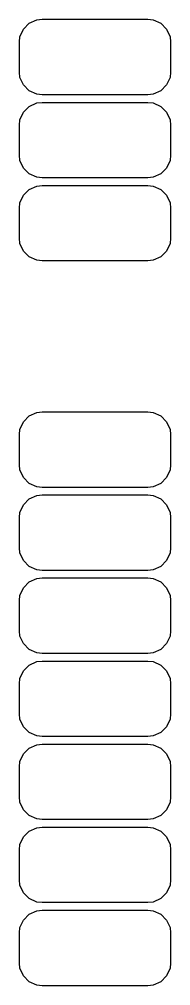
# Model space of a CAD drawing. Extents: x 63.6 to 142.2, y 84.8 to 149.3.
# Drawn here: x 64.36 to 66.36, y 85.53 to 98.33 of the extents above; entities that cross this region are included whole.
import ezdxf

# ---------------------------------------------------------------- set-up
doc = ezdxf.new("R2010")
doc.units = 0
doc.layers.add('BLACK', color=7, linetype='CONTINUOUS')

msp = doc.modelspace()

# ---------------------------------------------------------------- linework, layer by layer
at = {"layer": 'BLACK', "linetype": 'CONTINUOUS'}
for p, q in [((64.495, 98.280449), (64.595856, 98.324981)), ((64.595856, 98.324981), (64.664541, 98.33295)), ((64.664541, 98.33295), (66.064541, 98.33295)), ((66.064541, 98.33295), (66.133226, 98.324981)), ((66.133226, 98.324981), (66.234082, 98.280449)), ((64.37251, 98.101635), (64.417042, 98.202491)), ((64.417042, 98.202491), (64.495, 98.280449)), ((66.234082, 98.280449), (66.31204, 98.202491)), ((66.31204, 98.202491), (66.356572, 98.101635)), ((64.364541, 98.03295), (64.37251, 98.101635)), ((66.356572, 98.101635), (66.364541, 98.03295)), ((64.364541, 97.63295), (64.364541, 98.03295)), ((66.364541, 98.03295), (66.364541, 97.63295)), ((64.37251, 97.564265), (64.364541, 97.63295)), ((64.417042, 97.463409), (64.37251, 97.564265)), ((66.356572, 97.564265), (66.31204, 97.463409)), ((66.364541, 97.63295), (66.356572, 97.564265)), ((64.495, 97.385451), (64.417042, 97.463409)), ((66.31204, 97.463409), (66.234082, 97.385451)), ((64.595856, 97.340919), (64.495, 97.385451)), ((64.664541, 97.33295), (64.595856, 97.340919)), ((66.064541, 97.33295), (64.664541, 97.33295)), ((66.133226, 97.340919), (66.064541, 97.33295)), ((66.234082, 97.385451), (66.133226, 97.340919)), ((64.417042, 97.102491), (64.495, 97.180449)), ((64.495, 97.180449), (64.595856, 97.224981)), ((64.595856, 97.224981), (64.664541, 97.23295)), ((64.664541, 97.23295), (66.064541, 97.23295)), ((66.064541, 97.23295), (66.133226, 97.224981)), ((66.133226, 97.224981), (66.234082, 97.180449)), ((66.234082, 97.180449), (66.31204, 97.102491)), ((64.37251, 97.001635), (64.417042, 97.102491)), ((66.31204, 97.102491), (66.356572, 97.001635)), ((64.364541, 96.93295), (64.37251, 97.001635)), ((64.364541, 96.53295), (64.364541, 96.93295)), ((66.356572, 97.001635), (66.364541, 96.93295)), ((66.364541, 96.93295), (66.364541, 96.53295)), ((64.37251, 96.464265), (64.364541, 96.53295)), ((66.364541, 96.53295), (66.356572, 96.464265)), ((64.417042, 96.363409), (64.37251, 96.464265)), ((66.356572, 96.464265), (66.31204, 96.363409)), ((64.495, 96.285451), (64.417042, 96.363409)), ((64.595856, 96.240919), (64.495, 96.285451)), ((66.234082, 96.285451), (66.133226, 96.240919)), ((66.31204, 96.363409), (66.234082, 96.285451)), ((64.664541, 96.23295), (64.595856, 96.240919)), ((64.595856, 96.124981), (64.664541, 96.13295)), ((66.064541, 96.23295), (64.664541, 96.23295)), ((64.664541, 96.13295), (66.064541, 96.13295)), ((66.133226, 96.240919), (66.064541, 96.23295)), ((66.064541, 96.13295), (66.133226, 96.124981)), ((64.37251, 95.901635), (64.417042, 96.002491)), ((64.417042, 96.002491), (64.495, 96.080449)), ((64.495, 96.080449), (64.595856, 96.124981)), ((66.133226, 96.124981), (66.234082, 96.080449)), ((66.234082, 96.080449), (66.31204, 96.002491)), ((66.31204, 96.002491), (66.356572, 95.901635)), ((64.364541, 95.83295), (64.37251, 95.901635)), ((66.356572, 95.901635), (66.364541, 95.83295)), ((64.364541, 95.43295), (64.364541, 95.83295)), ((66.364541, 95.83295), (66.364541, 95.43295)), ((64.37251, 95.364265), (64.364541, 95.43295)), ((64.417042, 95.263409), (64.37251, 95.364265)), ((66.356572, 95.364265), (66.31204, 95.263409)), ((66.364541, 95.43295), (66.356572, 95.364265)), ((64.495, 95.185451), (64.417042, 95.263409)), ((66.31204, 95.263409), (66.234082, 95.185451)), ((64.595856, 95.140919), (64.495, 95.185451)), ((64.664541, 95.13295), (64.595856, 95.140919)), ((66.064541, 95.13295), (64.664541, 95.13295)), ((66.133226, 95.140919), (66.064541, 95.13295)), ((66.234082, 95.185451), (66.133226, 95.140919)), ((64.417042, 93.002491), (64.495, 93.080449)), ((64.495, 93.080449), (64.595856, 93.124981)), ((64.595856, 93.124981), (64.664541, 93.13295)), ((64.664541, 93.13295), (66.064541, 93.13295)), ((66.064541, 93.13295), (66.133226, 93.124981)), ((66.133226, 93.124981), (66.234082, 93.080449)), ((66.234082, 93.080449), (66.31204, 93.002491)), ((64.37251, 92.901635), (64.417042, 93.002491)), ((66.31204, 93.002491), (66.356572, 92.901635)), ((64.364541, 92.83295), (64.37251, 92.901635)), ((64.364541, 92.43295), (64.364541, 92.83295)), ((66.356572, 92.901635), (66.364541, 92.83295)), ((66.364541, 92.83295), (66.364541, 92.43295)), ((64.37251, 92.364265), (64.364541, 92.43295)), ((66.364541, 92.43295), (66.356572, 92.364265)), ((64.417042, 92.263409), (64.37251, 92.364265)), ((66.356572, 92.364265), (66.31204, 92.263409)), ((64.495, 92.185451), (64.417042, 92.263409)), ((64.595856, 92.140919), (64.495, 92.185451)), ((66.234082, 92.185451), (66.133226, 92.140919)), ((66.31204, 92.263409), (66.234082, 92.185451)), ((64.664541, 92.13295), (64.595856, 92.140919)), ((64.595856, 92.024981), (64.664541, 92.03295)), ((66.064541, 92.13295), (64.664541, 92.13295)), ((64.664541, 92.03295), (66.064541, 92.03295)), ((66.133226, 92.140919), (66.064541, 92.13295)), ((66.064541, 92.03295), (66.133226, 92.024981)), ((64.417042, 91.902491), (64.495, 91.980449)), ((64.495, 91.980449), (64.595856, 92.024981)), ((66.133226, 92.024981), (66.234082, 91.980449)), ((66.234082, 91.980449), (66.31204, 91.902491)), ((64.364541, 91.73295), (64.37251, 91.801635)), ((64.37251, 91.801635), (64.417042, 91.902491)), ((66.31204, 91.902491), (66.356572, 91.801635)), ((66.356572, 91.801635), (66.364541, 91.73295)), ((64.364541, 91.33295), (64.364541, 91.73295)), ((66.364541, 91.73295), (66.364541, 91.33295)), ((64.37251, 91.264265), (64.364541, 91.33295)), ((64.417042, 91.163409), (64.37251, 91.264265)), ((66.356572, 91.264265), (66.31204, 91.163409)), ((66.364541, 91.33295), (66.356572, 91.264265)), ((64.495, 91.085451), (64.417042, 91.163409)), ((66.31204, 91.163409), (66.234082, 91.085451)), ((64.595856, 91.040919), (64.495, 91.085451)), ((64.664541, 91.03295), (64.595856, 91.040919)), ((66.064541, 91.03295), (64.664541, 91.03295)), ((66.133226, 91.040919), (66.064541, 91.03295)), ((66.234082, 91.085451), (66.133226, 91.040919)), ((64.417042, 90.802491), (64.495, 90.880449)), ((64.495, 90.880449), (64.595856, 90.924981)), ((64.595856, 90.924981), (64.664541, 90.93295)), ((64.664541, 90.93295), (66.064541, 90.93295)), ((66.064541, 90.93295), (66.133226, 90.924981)), ((66.133226, 90.924981), (66.234082, 90.880449)), ((66.234082, 90.880449), (66.31204, 90.802491)), ((64.37251, 90.701635), (64.417042, 90.802491)), ((66.31204, 90.802491), (66.356572, 90.701635)), ((64.364541, 90.63295), (64.37251, 90.701635)), ((64.364541, 90.23295), (64.364541, 90.63295)), ((66.356572, 90.701635), (66.364541, 90.63295)), ((66.364541, 90.63295), (66.364541, 90.23295)), ((64.37251, 90.164265), (64.364541, 90.23295)), ((64.417042, 90.063409), (64.37251, 90.164265)), ((66.356572, 90.164265), (66.31204, 90.063409)), ((66.364541, 90.23295), (66.356572, 90.164265)), ((64.495, 89.985451), (64.417042, 90.063409)), ((64.595856, 89.940919), (64.495, 89.985451)), ((66.234082, 89.985451), (66.133226, 89.940919)), ((66.31204, 90.063409), (66.234082, 89.985451)), ((64.664541, 89.93295), (64.595856, 89.940919)), ((66.064541, 89.93295), (64.664541, 89.93295)), ((66.133226, 89.940919), (66.064541, 89.93295)), ((64.417042, 89.702491), (64.495, 89.780449)), ((64.495, 89.780449), (64.595856, 89.824981)), ((64.595856, 89.824981), (64.664541, 89.83295)), ((64.664541, 89.83295), (66.064541, 89.83295)), ((66.064541, 89.83295), (66.133226, 89.824981)), ((66.133226, 89.824981), (66.234082, 89.780449)), ((66.234082, 89.780449), (66.31204, 89.702491)), ((64.364541, 89.53295), (64.37251, 89.601635)), ((64.37251, 89.601635), (64.417042, 89.702491)), ((66.31204, 89.702491), (66.356572, 89.601635)), ((66.356572, 89.601635), (66.364541, 89.53295)), ((64.364541, 89.13295), (64.364541, 89.53295)), ((66.364541, 89.53295), (66.364541, 89.13295)), ((64.37251, 89.064265), (64.364541, 89.13295)), ((66.364541, 89.13295), (66.356572, 89.064265)), ((64.417042, 88.963409), (64.37251, 89.064265)), ((64.495, 88.885451), (64.417042, 88.963409)), ((66.31204, 88.963409), (66.234082, 88.885451)), ((66.356572, 89.064265), (66.31204, 88.963409)), ((64.595856, 88.840919), (64.495, 88.885451)), ((64.664541, 88.83295), (64.595856, 88.840919)), ((66.064541, 88.83295), (64.664541, 88.83295)), ((66.133226, 88.840919), (66.064541, 88.83295)), ((66.234082, 88.885451), (66.133226, 88.840919)), ((64.495, 88.680449), (64.595856, 88.724981)), ((64.595856, 88.724981), (64.664541, 88.73295)), ((64.664541, 88.73295), (66.064541, 88.73295)), ((66.064541, 88.73295), (66.133226, 88.724981)), ((66.133226, 88.724981), (66.234082, 88.680449)), ((64.37251, 88.501635), (64.417042, 88.602491)), ((64.417042, 88.602491), (64.495, 88.680449)), ((66.234082, 88.680449), (66.31204, 88.602491)), ((66.31204, 88.602491), (66.356572, 88.501635)), ((64.364541, 88.43295), (64.37251, 88.501635)), ((66.356572, 88.501635), (66.364541, 88.43295)), ((64.364541, 88.03295), (64.364541, 88.43295)), ((66.364541, 88.43295), (66.364541, 88.03295)), ((64.37251, 87.964265), (64.364541, 88.03295)), ((64.417042, 87.863409), (64.37251, 87.964265)), ((66.356572, 87.964265), (66.31204, 87.863409)), ((66.364541, 88.03295), (66.356572, 87.964265)), ((64.495, 87.785451), (64.417042, 87.863409)), ((66.31204, 87.863409), (66.234082, 87.785451)), ((64.595856, 87.740919), (64.495, 87.785451)), ((64.664541, 87.73295), (64.595856, 87.740919)), ((66.064541, 87.73295), (64.664541, 87.73295)), ((66.133226, 87.740919), (66.064541, 87.73295)), ((66.234082, 87.785451), (66.133226, 87.740919)), ((64.417042, 87.502491), (64.495, 87.580449)), ((64.495, 87.580449), (64.595856, 87.624981)), ((64.595856, 87.624981), (64.664541, 87.63295)), ((64.664541, 87.63295), (66.064541, 87.63295)), ((66.064541, 87.63295), (66.133226, 87.624981)), ((66.133226, 87.624981), (66.234082, 87.580449)), ((66.234082, 87.580449), (66.31204, 87.502491)), ((64.37251, 87.401635), (64.417042, 87.502491)), ((66.31204, 87.502491), (66.356572, 87.401635)), ((64.364541, 87.33295), (64.37251, 87.401635)), ((64.364541, 86.93295), (64.364541, 87.33295)), ((66.356572, 87.401635), (66.364541, 87.33295)), ((66.364541, 87.33295), (66.364541, 86.93295)), ((64.37251, 86.864265), (64.364541, 86.93295)), ((66.364541, 86.93295), (66.356572, 86.864265)), ((64.417042, 86.763409), (64.37251, 86.864265)), ((66.356572, 86.864265), (66.31204, 86.763409)), ((64.495, 86.685451), (64.417042, 86.763409)), ((64.595856, 86.640919), (64.495, 86.685451)), ((66.234082, 86.685451), (66.133226, 86.640919)), ((66.31204, 86.763409), (66.234082, 86.685451)), ((64.664541, 86.63295), (64.595856, 86.640919)), ((64.595856, 86.524981), (64.664541, 86.53295)), ((66.064541, 86.63295), (64.664541, 86.63295)), ((64.664541, 86.53295), (66.064541, 86.53295)), ((66.133226, 86.640919), (66.064541, 86.63295)), ((66.064541, 86.53295), (66.133226, 86.524981)), ((64.37251, 86.301635), (64.417042, 86.402491)), ((64.417042, 86.402491), (64.495, 86.480449)), ((64.495, 86.480449), (64.595856, 86.524981)), ((66.133226, 86.524981), (66.234082, 86.480449)), ((66.234082, 86.480449), (66.31204, 86.402491)), ((66.31204, 86.402491), (66.356572, 86.301635)), ((64.364541, 86.23295), (64.37251, 86.301635)), ((66.356572, 86.301635), (66.364541, 86.23295)), ((64.364541, 85.83295), (64.364541, 86.23295)), ((66.364541, 86.23295), (66.364541, 85.83295)), ((64.37251, 85.764265), (64.364541, 85.83295)), ((64.417042, 85.663409), (64.37251, 85.764265)), ((66.356572, 85.764265), (66.31204, 85.663409)), ((66.364541, 85.83295), (66.356572, 85.764265)), ((64.495, 85.585451), (64.417042, 85.663409)), ((66.31204, 85.663409), (66.234082, 85.585451)), ((64.595856, 85.540919), (64.495, 85.585451)), ((64.664541, 85.53295), (64.595856, 85.540919)), ((66.064541, 85.53295), (64.664541, 85.53295)), ((66.133226, 85.540919), (66.064541, 85.53295)), ((66.234082, 85.585451), (66.133226, 85.540919))]:
    msp.add_line(p, q, dxfattribs=at)

doc.saveas('drawing.dxf')
